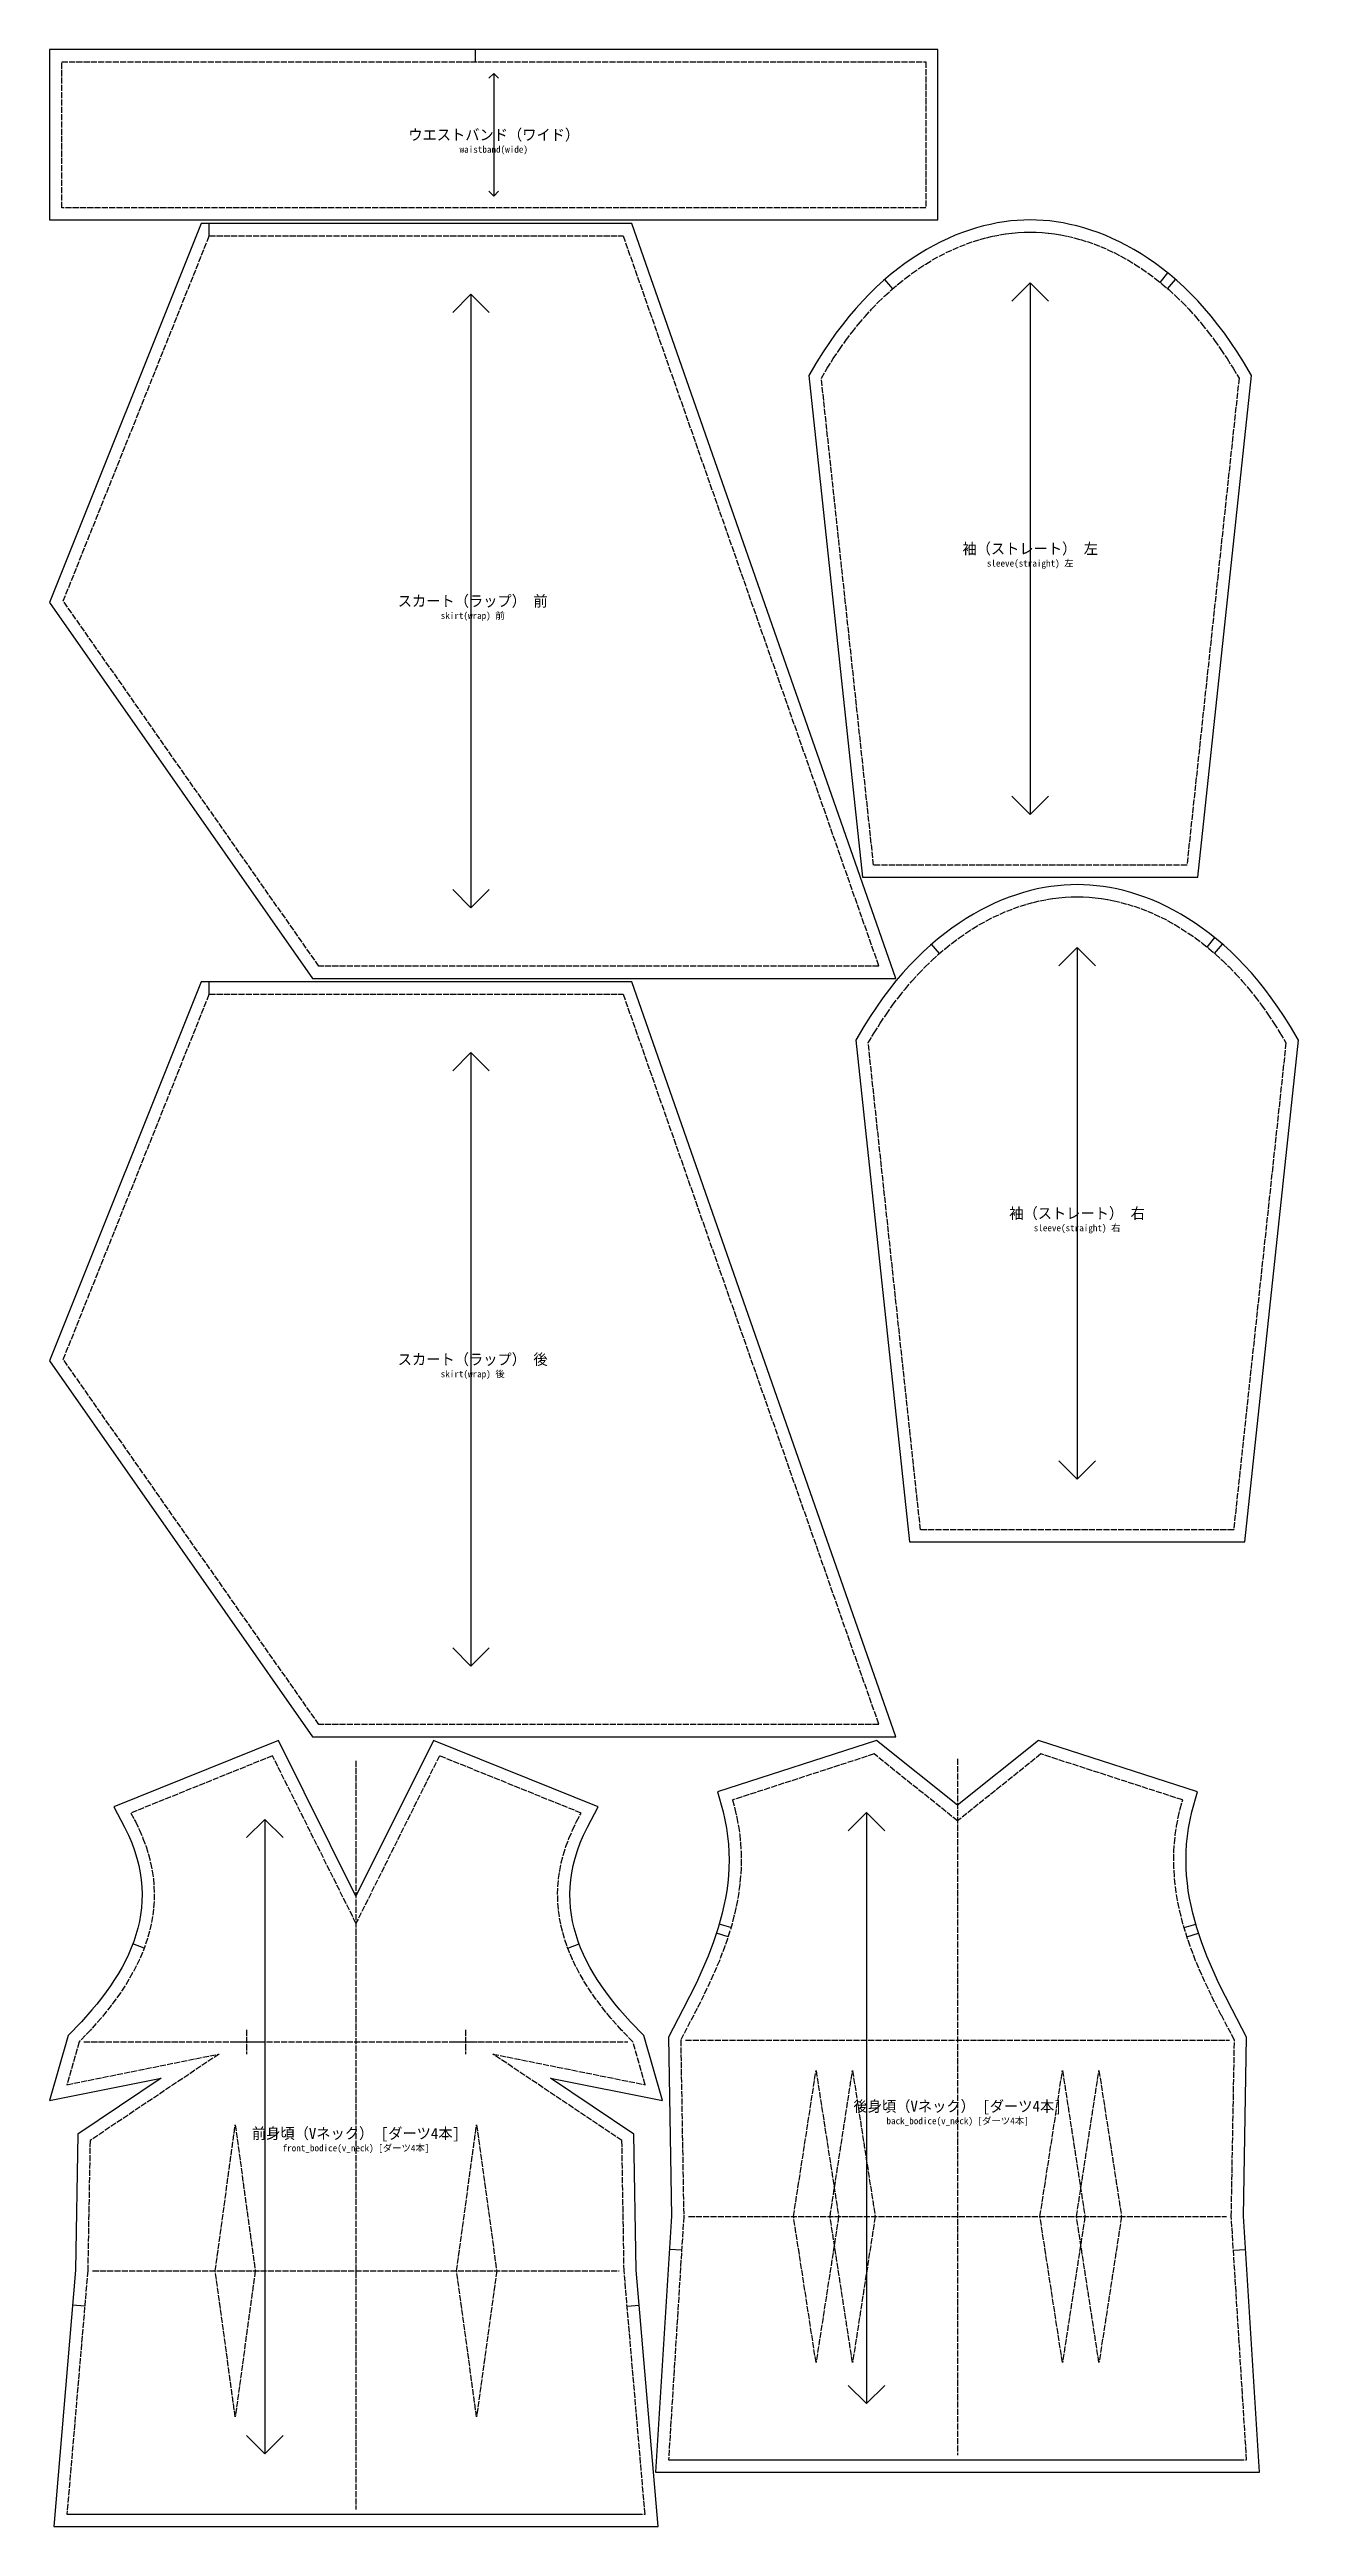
# Model space of a CAD drawing. Header units: centimetres. Extents: x 0 to 103, y 0 to 203.
import ezdxf
from ezdxf.enums import TextEntityAlignment as Align

# ---------------------------------------------------------------- set-up
doc = ezdxf.new("R2010")
doc.units = ezdxf.units.CM
doc.linetypes.add('DASHED', pattern=[0.6, 0.5, -0.1])
for name, color, linetype in [('CUT_LINE', 7, 'Continuous'), ('GRAINLINE', 5, 'Continuous'), ('LABEL', 8, 'Continuous'), ('LABEL_ID', 8, 'Continuous'), ('NOTCH', 1, 'Continuous'), ('REFERENCE_LINE', 6, 'Continuous'), ('STITCH_LINE', 3, 'Continuous')]:
    doc.layers.add(name, color=color, linetype=linetype)

msp = doc.modelspace()

# ---------------------------------------------------------------- linework, layer by layer
at = {"layer": 'CUT_LINE'}
for points in [[(0, 203.48), (0, 189.48), (73, 189.48), (73, 203.48)], [(62.39, 176.7), (66.81, 135.48), (94.35, 135.48), (98.77, 176.7), (98.1, 177.82), (97.59, 178.64), (97.07, 179.42), (96.54, 180.17), (96, 180.88), (95.45, 181.57), (94.9, 182.22), (94.34, 182.84), (93.77, 183.42), (93.2, 183.98), (92.62, 184.51), (92.04, 185), (91.46, 185.47), (90.87, 185.91), (90.28, 186.32), (89.69, 186.7), (89.1, 187.06), (88.5, 187.39), (87.91, 187.69), (87.32, 187.97), (86.73, 188.22), (86.15, 188.45), (85.57, 188.65), (84.99, 188.83), (84.41, 188.99), (83.84, 189.12), (83.28, 189.24), (82.72, 189.33), (82.18, 189.4), (81.63, 189.44), (81.1, 189.47), (80.58, 189.48), (80.05, 189.47), (79.52, 189.44), (78.98, 189.4), (78.43, 189.33), (77.87, 189.24), (77.31, 189.12), (76.74, 188.99), (76.17, 188.83), (75.59, 188.65), (75.01, 188.45), (74.42, 188.22), (73.83, 187.97), (73.24, 187.69), (72.65, 187.39), (72.06, 187.06), (71.47, 186.7), (70.88, 186.32), (70.29, 185.91), (69.7, 185.47), (69.11, 185), (68.53, 184.51), (67.96, 183.98), (67.38, 183.42), (66.82, 182.84), (66.26, 182.22), (65.7, 181.57), (65.15, 180.88), (64.61, 180.17), (64.08, 179.42), (63.56, 178.64), (63.05, 177.82)], [(12.45, 189.18), (0, 158.05), (21.61, 127.18), (69.54, 127.18), (47.84, 189.18)], [(66.24, 122.1), (70.66, 80.88), (98.2, 80.88), (102.62, 122.1), (101.96, 123.22), (101.45, 124.04), (100.92, 124.82), (100.39, 125.57), (99.85, 126.28), (99.31, 126.97), (98.75, 127.62), (98.19, 128.24), (97.63, 128.82), (97.05, 129.38), (96.48, 129.91), (95.89, 130.4), (95.31, 130.87), (94.72, 131.31), (94.13, 131.72), (93.54, 132.1), (92.95, 132.46), (92.36, 132.79), (91.77, 133.09), (91.18, 133.37), (90.59, 133.62), (90, 133.85), (89.42, 134.05), (88.84, 134.23), (88.27, 134.39), (87.7, 134.52), (87.13, 134.64), (86.58, 134.73), (86.03, 134.79), (85.49, 134.84), (84.95, 134.87), (84.43, 134.88), (83.91, 134.87), (83.37, 134.84), (82.83, 134.79), (82.28, 134.73), (81.73, 134.64), (81.16, 134.52), (80.6, 134.39), (80.02, 134.23), (79.44, 134.05), (78.86, 133.85), (78.27, 133.62), (77.69, 133.37), (77.1, 133.09), (76.5, 132.79), (75.91, 132.46), (75.32, 132.1), (74.73, 131.72), (74.14, 131.31), (73.55, 130.87), (72.97, 130.4), (72.39, 129.91), (71.81, 129.38), (71.24, 128.82), (70.67, 128.24), (70.11, 127.62), (69.55, 126.97), (69.01, 126.28), (68.47, 125.57), (67.94, 124.82), (67.42, 124.04), (66.9, 123.22)], [(12.45, 126.88), (0, 95.75), (21.61, 64.88), (69.54, 64.88), (47.84, 126.88)], [(5.27, 59.11), (6.16, 57.45), (6.48, 56.8), (6.75, 56.16), (6.98, 55.53), (7.17, 54.91), (7.33, 54.3), (7.45, 53.7), (7.53, 53.11), (7.58, 52.52), (7.6, 51.94), (7.59, 51.37), (7.55, 50.81), (7.48, 50.25), (7.38, 49.7), (7.25, 49.15), (7.1, 48.6), (6.92, 48.06), (6.71, 47.53), (6.49, 47), (6.23, 46.47), (5.96, 45.95), (5.66, 45.43), (5.34, 44.92), (5.01, 44.41), (4.65, 43.91), (4.28, 43.41), (3.89, 42.91), (3.48, 42.43), (2.62, 41.46), (1.54, 40.32), (0, 34.98), (9.18, 36.83), (2.33, 32.24), (2.14, 21.05), (0.34, 0), (50.02, 0), (48.21, 21.05), (48.02, 32.24), (41.17, 36.83), (50.36, 34.98), (48.82, 40.32), (47.73, 41.46), (46.87, 42.43), (46.47, 42.91), (46.08, 43.41), (45.71, 43.91), (45.35, 44.41), (45.01, 44.92), (44.7, 45.43), (44.4, 45.95), (44.12, 46.47), (43.87, 47), (43.64, 47.53), (43.44, 48.06), (43.26, 48.6), (43.1, 49.15), (42.98, 49.7), (42.88, 50.25), (42.81, 50.81), (42.77, 51.37), (42.75, 51.94), (42.77, 52.52), (42.82, 53.11), (42.91, 53.7), (43.03, 54.3), (43.18, 54.91), (43.38, 55.53), (43.61, 56.16), (43.88, 56.8), (44.19, 57.45), (45.09, 59.11), (31.55, 64.58), (25.18, 51.79), (18.8, 64.58)], [(54.89, 60.34), (55.34, 58.71), (55.49, 58.04), (55.62, 57.37), (55.71, 56.71), (55.78, 56.05), (55.82, 55.4), (55.83, 54.76), (55.82, 54.12), (55.78, 53.48), (55.72, 52.85), (55.64, 52.23), (55.53, 51.61), (55.41, 51), (55.27, 50.39), (55.11, 49.79), (54.94, 49.19), (54.75, 48.6), (54.55, 48.02), (54.11, 46.86), (53.63, 45.72), (53.12, 44.61), (52.58, 43.53), (52.04, 42.47), (50.85, 40.2), (51.11, 25.49), (49.79, 4.46), (99.42, 4.46), (98.1, 25.49), (98.36, 40.2), (97.17, 42.47), (96.63, 43.53), (96.09, 44.61), (95.58, 45.72), (95.1, 46.86), (94.66, 48.02), (94.46, 48.6), (94.27, 49.19), (94.1, 49.79), (93.94, 50.39), (93.8, 51), (93.68, 51.61), (93.57, 52.23), (93.49, 52.85), (93.43, 53.48), (93.39, 54.12), (93.38, 54.76), (93.39, 55.4), (93.43, 56.05), (93.5, 56.71), (93.59, 57.37), (93.72, 58.04), (93.87, 58.71), (94.33, 60.34), (81.26, 64.58), (74.61, 59.25), (67.95, 64.58)]]:
    msp.add_lwpolyline(points, close=True, dxfattribs=at)
at = {"layer": 'GRAINLINE'}
for p, q in [((36.1, 201.12), (36.5, 201.52)), ((36.5, 201.52), (36.5, 191.44)), ((36.9, 201.12), (36.5, 201.52)), ((36.1, 191.84), (36.5, 191.44)), ((36.9, 191.84), (36.5, 191.44)), ((33.13, 181.88), (34.63, 183.38)), ((34.63, 183.38), (34.63, 132.98)), ((36.13, 181.88), (34.63, 183.38)), ((79.08, 182.82), (80.58, 184.32)), ((80.58, 184.32), (80.58, 140.64)), ((82.08, 182.82), (80.58, 184.32)), ((79.08, 142.14), (80.58, 140.64)), ((82.08, 142.14), (80.58, 140.64)), ((33.13, 134.48), (34.63, 132.98)), ((36.13, 134.48), (34.63, 132.98)), ((82.93, 128.22), (84.43, 129.72)), ((84.43, 129.72), (84.43, 86.04)), ((85.93, 128.22), (84.43, 129.72)), ((33.13, 119.58), (34.63, 121.08)), ((34.63, 121.08), (34.63, 70.68)), ((36.13, 119.58), (34.63, 121.08)), ((82.93, 87.54), (84.43, 86.04)), ((85.93, 87.54), (84.43, 86.04)), ((33.13, 72.18), (34.63, 70.68)), ((36.13, 72.18), (34.63, 70.68)), ((16.19, 56.59), (17.69, 58.09)), ((17.69, 58.09), (17.69, 5.96)), ((19.19, 56.59), (17.69, 58.09)), ((65.62, 57.14), (67.12, 58.64)), ((67.12, 58.64), (67.12, 10.09)), ((68.62, 57.14), (67.12, 58.64)), ((65.62, 11.59), (67.12, 10.09)), ((68.62, 11.59), (67.12, 10.09)), ((16.19, 7.46), (17.69, 5.96)), ((19.19, 7.46), (17.69, 5.96))]:
    msp.add_line(p, q, dxfattribs=at)
at = {"layer": 'NOTCH'}
for p, q in [((35, 202.48), (35, 203.48)), ((13.13, 188.18), (13.13, 189.18)), ((69.28, 183.83), (68.63, 184.59)), ((91.26, 184.35), (91.89, 185.13)), ((91.87, 183.83), (92.52, 184.59)), ((95.12, 129.75), (95.74, 130.53)), ((73.13, 129.23), (72.48, 129.99)), ((95.73, 129.23), (96.38, 129.99)), ((13.13, 125.88), (13.13, 126.88)), ((55.99, 49.21), (55.03, 49.49)), ((93.22, 49.21), (94.18, 49.49)), ((7.78, 47.51), (6.84, 47.87)), ((42.58, 47.51), (43.51, 47.87)), ((55.75, 48.45), (54.8, 48.75)), ((93.46, 48.45), (94.41, 48.75)), ((51.94, 22.7), (50.94, 22.76)), ((97.27, 22.7), (98.27, 22.76)), ((2.89, 18.11), (1.9, 18.19)), ((47.46, 18.11), (48.46, 18.19))]:
    msp.add_line(p, q, dxfattribs=at)
at = {"layer": 'REFERENCE_LINE', "linetype": 'DASHED'}
for points in [[(25.18, 62.91), (25.18, 1.4)], [(74.61, 63.06), (74.61, 5.86)], [(16.19, 40.81), (16.19, 38.81)], [(34.17, 40.81), (34.17, 38.81)], [(2.83, 39.81), (47.53, 39.81)], [(15.19, 39.81), (17.19, 39.81)], [(33.17, 39.81), (35.17, 39.81)], [(52.26, 39.96), (96.96, 39.96)], [(52.51, 25.46), (96.7, 25.46)], [(3.54, 21), (46.81, 21)], [(51.26, 5.47), (97.96, 5.47)], [(1.83, 1), (48.53, 1)]]:
    msp.add_lwpolyline(points, dxfattribs=at)
at = {"layer": 'STITCH_LINE', "linetype": 'DASHED'}
for points in [[(1, 202.48), (72, 202.48), (72, 190.48), (1, 190.48)], [(13.13, 188.18), (47.13, 188.18), (68.13, 128.18), (22.13, 128.18), (1.13, 158.18)], [(63.42, 176.48), (63.9, 177.3), (64.4, 178.1), (64.91, 178.85), (65.42, 179.58), (65.94, 180.27), (66.47, 180.93), (67.01, 181.56), (67.55, 182.15), (68.09, 182.72), (68.64, 183.25), (69.2, 183.76), (69.75, 184.23), (70.31, 184.68), (70.87, 185.1), (71.43, 185.49), (72, 185.86), (72.56, 186.2), (73.12, 186.51), (73.68, 186.8), (74.24, 187.06), (74.8, 187.3), (75.35, 187.51), (75.9, 187.7), (76.45, 187.87), (76.99, 188.02), (77.52, 188.15), (78.05, 188.25), (78.57, 188.34), (79.09, 188.4), (79.59, 188.45), (80.09, 188.47), (80.58, 188.48), (81.07, 188.47), (81.56, 188.45), (82.07, 188.4), (82.58, 188.34), (83.1, 188.25), (83.63, 188.15), (84.17, 188.02), (84.71, 187.87), (85.25, 187.7), (85.8, 187.51), (86.36, 187.3), (86.91, 187.06), (87.47, 186.8), (88.03, 186.51), (88.59, 186.2), (89.16, 185.86), (89.72, 185.49), (90.28, 185.1), (90.84, 184.68), (91.4, 184.23), (91.96, 183.76), (92.51, 183.25), (93.06, 182.72), (93.61, 182.15), (94.15, 181.56), (94.68, 180.93), (95.21, 180.27), (95.73, 179.58), (96.25, 178.85), (96.75, 178.1), (97.25, 177.3), (97.74, 176.48), (93.45, 136.48), (67.71, 136.48)], [(67.27, 121.88), (67.76, 122.7), (68.26, 123.5), (68.76, 124.25), (69.27, 124.98), (69.8, 125.67), (70.32, 126.33), (70.86, 126.96), (71.4, 127.55), (71.95, 128.12), (72.5, 128.65), (73.05, 129.16), (73.61, 129.63), (74.16, 130.08), (74.73, 130.5), (75.29, 130.89), (75.85, 131.26), (76.41, 131.59), (76.98, 131.91), (77.54, 132.2), (78.1, 132.46), (78.65, 132.7), (79.21, 132.91), (79.76, 133.1), (80.3, 133.27), (80.84, 133.42), (81.38, 133.55), (81.91, 133.65), (82.43, 133.74), (82.94, 133.8), (83.45, 133.85), (83.94, 133.87), (84.43, 133.88), (84.92, 133.87), (85.42, 133.85), (85.92, 133.8), (86.44, 133.74), (86.96, 133.65), (87.49, 133.55), (88.02, 133.42), (88.56, 133.27), (89.11, 133.1), (89.66, 132.91), (90.21, 132.7), (90.77, 132.46), (91.32, 132.2), (91.89, 131.91), (92.45, 131.59), (93.01, 131.26), (93.57, 130.89), (94.14, 130.5), (94.7, 130.08), (95.26, 129.63), (95.81, 129.16), (96.37, 128.65), (96.92, 128.12), (97.46, 127.55), (98, 126.96), (98.54, 126.33), (99.07, 125.67), (99.59, 124.98), (100.1, 124.25), (100.61, 123.5), (101.1, 122.7), (101.59, 121.88), (97.3, 81.88), (71.56, 81.88)], [(13.13, 125.88), (47.13, 125.88), (68.13, 65.88), (22.13, 65.88), (1.13, 95.88)], [(6.68, 58.61), (7.06, 57.91), (7.39, 57.21), (7.68, 56.53), (7.93, 55.85), (8.14, 55.19), (8.3, 54.52), (8.43, 53.87), (8.53, 53.22), (8.58, 52.58), (8.6, 51.95), (8.59, 51.33), (8.54, 50.71), (8.47, 50.1), (8.36, 49.49), (8.22, 48.9), (8.05, 48.31), (7.86, 47.73), (7.64, 47.15), (7.4, 46.58), (7.13, 46.02), (6.83, 45.47), (6.52, 44.92), (6.19, 44.38), (5.83, 43.84), (5.46, 43.32), (5.07, 42.8), (4.66, 42.28), (4.24, 41.77), (3.36, 40.78), (2.43, 39.81), (1.42, 36.29), (13.93, 38.81), (3.33, 31.7), (3.14, 21), (3.14, 21), (1.43, 1), (48.93, 1), (47.21, 21), (47.21, 21), (47.03, 31.7), (36.43, 38.81), (48.94, 36.29), (47.93, 39.81), (47, 40.78), (46.11, 41.77), (45.69, 42.28), (45.29, 42.8), (44.9, 43.32), (44.52, 43.84), (44.17, 44.38), (43.84, 44.92), (43.52, 45.47), (43.23, 46.02), (42.96, 46.58), (42.72, 47.15), (42.5, 47.73), (42.3, 48.31), (42.14, 48.9), (42, 49.49), (41.89, 50.1), (41.81, 50.71), (41.77, 51.33), (41.75, 51.95), (41.77, 52.58), (41.83, 53.22), (41.92, 53.87), (42.05, 54.52), (42.22, 55.19), (42.43, 55.85), (42.68, 56.53), (42.97, 57.21), (43.3, 57.91), (43.68, 58.61), (32.04, 63.31), (25.18, 49.55), (18.32, 63.31), (6.68, 58.61)], [(56.11, 59.68), (56.31, 58.96), (56.47, 58.24), (56.61, 57.53), (56.71, 56.83), (56.78, 56.13), (56.82, 55.44), (56.83, 54.75), (56.82, 54.08), (56.78, 53.41), (56.71, 52.74), (56.63, 52.08), (56.52, 51.43), (56.39, 50.79), (56.24, 50.15), (56.08, 49.52), (55.9, 48.9), (55.7, 48.28), (55.49, 47.68), (55.04, 46.48), (54.54, 45.32), (54.02, 44.19), (53.48, 43.08), (52.93, 42.01), (51.86, 39.96), (52.11, 25.46), (50.86, 5.46), (98.36, 5.46), (97.1, 25.46), (97.36, 39.96), (96.28, 42.01), (95.73, 43.08), (95.19, 44.19), (94.67, 45.32), (94.17, 46.48), (93.72, 47.68), (93.51, 48.28), (93.31, 48.9), (93.13, 49.52), (92.97, 50.15), (92.82, 50.79), (92.69, 51.43), (92.58, 52.08), (92.5, 52.74), (92.43, 53.41), (92.39, 54.08), (92.38, 54.75), (92.39, 55.44), (92.43, 56.13), (92.5, 56.83), (92.61, 57.53), (92.74, 58.24), (92.9, 58.96), (93.11, 59.68), (81.46, 63.46), (74.61, 57.96), (67.75, 63.46), (56.11, 59.68)], [(62.98, 37.46), (64.84, 25.46), (62.98, 13.46), (61.13, 25.46)], [(65.98, 37.46), (67.84, 25.46), (65.98, 13.46), (64.13, 25.46)], [(83.23, 37.46), (85.08, 25.46), (83.23, 13.46), (81.38, 25.46)], [(86.23, 37.46), (88.08, 25.46), (86.23, 13.46), (84.38, 25.46)], [(15.26, 33), (16.9, 21), (15.26, 9), (13.62, 21)], [(35.09, 33), (36.74, 21), (35.09, 9), (33.45, 21)]]:
    msp.add_lwpolyline(points, close=True, dxfattribs=at)

# ---------------------------------------------------------------- texts
at = {"layer": 'LABEL'}
for s, p in [('ウエストバンド（ワイド）', (36.5, 196.48)), ('袖（ストレート） 左', (80.58, 162.48)), ('スカート（ラップ） 前', (34.77, 158.18)), ('袖（ストレート） 右', (84.43, 107.88)), ('スカート（ラップ） 後', (34.77, 95.88)), ('後身頃（Vネック） [ダーツ4本]', (74.61, 34.52)), ('前身頃（Vネック） [ダーツ4本]', (25.18, 32.29))]:
    msp.add_text(s, height=0.9, dxfattribs=at).set_placement(p, align=Align.MIDDLE_CENTER)
at = {"layer": 'LABEL_ID'}
for s, p in [('waistband(wide)', (36.5, 195.28)), ('sleeve(straight) 左', (80.58, 161.28)), ('skirt(wrap) 前', (34.77, 156.98)), ('sleeve(straight) 右', (84.43, 106.68)), ('skirt(wrap) 後', (34.77, 94.68)), ('back_bodice(v_neck) [ダーツ4本]', (74.61, 33.32)), ('front_bodice(v_neck) [ダーツ4本]', (25.18, 31.09))]:
    msp.add_text(s, height=0.55, dxfattribs=at).set_placement(p, align=Align.MIDDLE_CENTER)

doc.saveas('drawing.dxf')
